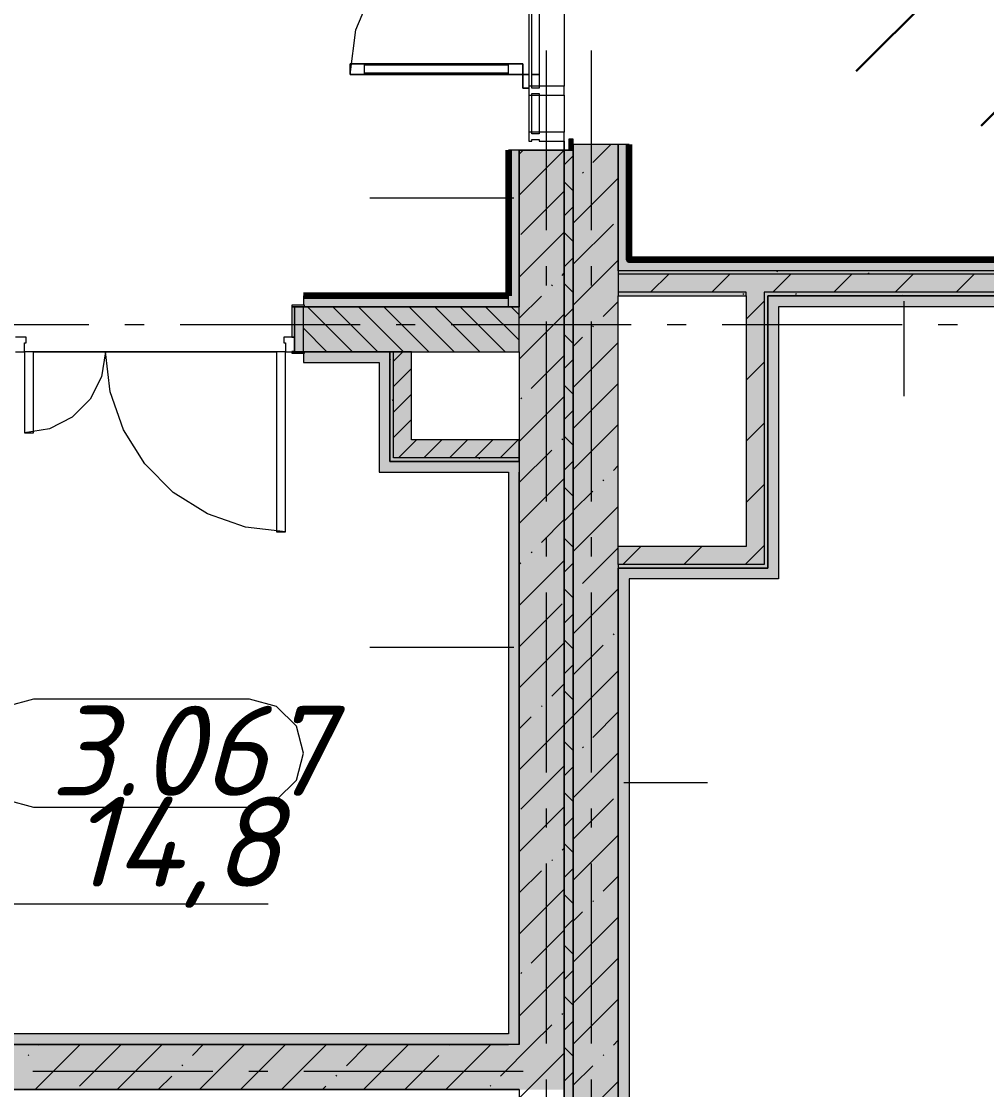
# Model space of a CAD drawing. Header units: millimetres. Extents: x -537608 to 253996, y -217170 to 186033.
# Drawn here: x -242842 to -237480, y 152171 to 158107 of the extents above; entities that cross this region are included whole.
import ezdxf

# ---------------------------------------------------------------- set-up
doc = ezdxf.new("R2010")
doc.units = ezdxf.units.MM
doc.layers.add('16) Лак 1.6м', color=160, linetype='Continuous', lineweight=90)
doc.layers.add('2) окраска коммуникации', color=152, linetype='Continuous', lineweight=30)
doc.layers.add('PDF _Геометрия', color=7, linetype='Continuous')
doc.layers.add('PDF _Текст', color=7, linetype='Continuous')
doc.layers.add('PDF _Сплошная заливка', color=7, linetype='Continuous', true_color=0xffffff)
doc.styles.add('PDF ISOCPEUR Italic', font='isocpeui.ttf')

msp = doc.modelspace()

# ---------------------------------------------------------------- hatches: boundary and pattern name
at = {"layer": '2) окраска коммуникации'}
h = msp.add_hatch(dxfattribs=at)
h.set_pattern_fill('ANSI31', color=5, scale=222)
h.set_pattern_definition([(45, (-258045.5, 58244.4), (-498.4042, 498.4042), [])])
edge = h.paths.add_edge_path()
edge.add_spline(control_points=[(-235816.1191, 159271.232), (-236159.4574, 159033.9082), (-238070.707, 158782.2879), (-238638.1634, 158432.2404), (-238105.9898, 157437.1958), (-235754.1232, 157437.1958), (-234964.4457, 157111.2328), (-232629.7463, 157197.0128), (-230260.7124, 156905.3617), (-229350.8658, 157179.8572), (-227823.0111, 157317.1047), (-227874.2427, 155408.2821), (-228097.4122, 152976.7837), (-227822.7426, 150724.7104), (-228269.0815, 149763.9784), (-227084.5653, 149112.0524), (-225299.2066, 148991.9613), (-224269.1925, 149077.7406), (-223393.6804, 150141.4089), (-223033.1746, 151942.7824), (-223033.1746, 154550.2232), (-224114.1503, 155620.6235), (-222534.7954, 157233.2822), (-223616.3097, 158108.2349), (-222328.7917, 159257.6825), (-224405.9872, 160750.2232), (-223221.471, 161659.5139), (-222637.7958, 162380.0636), (-222998.3466, 163910.6161), (-224371.6993, 165660.5215), (-222551.1261, 167750.2232), (-223117.6326, 168979.9453), (-222465.2915, 170352.4203), (-223735.6423, 171364.6211), (-222688.4609, 172325.3538), (-224215.7041, 173378.4158), (-222584.8491, 174510.7078), (-223546.1958, 175199.8757), (-221881.0047, 176020.4302), (-223048.3552, 176912.5392), (-223134.1899, 177993.3638), (-224026.8692, 177461.5296), (-225297.22, 177718.8682), (-226378.7358, 177221.3459), (-228541.766, 177135.5666), (-230052.4535, 177838.96), (-230103.9537, 176483.6406), (-230103.9537, 175397.7837), (-229211.2743, 175199.8757), (-230121.1209, 173498.5077), (-229039.6066, 172812.2698), (-230258.4573, 170776.7837), (-229761.2561, 169941.1373), (-230774.103, 168425.7837), (-229332.0829, 167750.2232), (-232123.453, 166650.2232), (-233452.141, 167750.2232), (-234104.4836, 166681.5095), (-235855.5078, 167750.2232), (-235443.0905, 165700.2452), (-235100.8307, 164170.835), (-235942.0098, 164546.6834), (-235461.3365, 162982.3976), (-236062.1774, 161973.2927), (-234156.6512, 161458.6141), (-236010.6772, 160206.231), (-235472.7808, 159508.5559), (-235816.1191, 159271.232)], knot_values=[0, 0, 0, 0, 1, 2, 3, 4, 5, 6, 7, 8, 9, 10, 11, 12, 13, 14, 15, 16, 17, 18, 19, 20, 21, 22, 23, 24, 25, 26, 27, 28, 29, 30, 31, 32, 33, 34, 35, 36, 37, 38, 39, 40, 41, 42, 43, 44, 45, 46, 47, 48, 49, 50, 51, 52, 53, 54, 55, 56, 57, 58, 59, 60, 61, 62, 63, 64, 65, 65, 65, 65], degree=3, periodic=0)
edge = h.paths.add_edge_path(flags=16)
edge.add_arc((-231889.6573, 159033.0748), 1468.0305, 125.00000005, 234.99999995, ccw=False)
edge.add_arc((-231607.6582, 161840.8916), 1959.6809, 125.00000005, 234.99999995, ccw=False)
edge.add_arc((-231767.132, 163405.6521), 965.4036, 67.59470151, 177.59470141, ccw=False)
edge.add_arc((-231443.7098, 163069.927), 1229.0586, -22.07713269, 87.92286721, ccw=False)
edge.add_arc((-231143.3293, 161410.3894), 1461.9881, -54.99999995, 54.99999995, ccw=False)
edge.add_arc((-231576.0596, 159327.8343), 1548.9823, -75.15767463, 34.84232527, ccw=False)
edge.add_arc((-231955.4787, 158374.0401), 947.5729, 215.00000005, 324.99999995, ccw=False)
edge = h.paths.add_edge_path(flags=16)
edge.add_arc((-225566.369, 153285.6185), 1536.9915, 125.00000005, 234.99999995, ccw=False)
edge.add_arc((-225538.421, 155843.592), 1585.7174, 125.00000005, 234.99999995, ccw=False)
edge.add_arc((-225137.7183, 159013.7421), 2284.3212, 125.00000005, 234.99999995, ccw=False)
edge.add_arc((-225658.2126, 162012.8119), 1376.867, 125.00000005, 234.99999995, ccw=False)
edge.add_arc((-225574.7307, 164105.3721), 1301.2124, 117.8493612, 227.8493611, ccw=False)
edge.add_arc((-225369.6285, 164519.2026), 1097.085, 27.81836399, 137.81836389, ccw=False)
edge.add_arc((-225613.8121, 163296.7221), 2117.3814, -54.99999995, 54.99999995, ccw=False)
edge.add_arc((-225663.381, 159757.0156), 2203.8023, -54.99999995, 54.99999995, ccw=False)
edge.add_arc((-225163.6815, 156860.1623), 1332.6027, -54.99999995, 54.99999995, ccw=False)
edge.add_arc((-225407.0732, 154329.3545), 1756.9432, -54.99999995, 54.99999995, ccw=False)
edge.add_arc((-225725.9779, 153175.5991), 1357.0078, 237.85706584, 347.85706574, ccw=False)
edge = h.paths.add_edge_path(flags=16)
edge.add_arc((-226395.9174, 168135.9149), 1371.9136, 125.00000005, 234.99999995, ccw=False)
edge.add_arc((-226384.8551, 170399.3253), 1391.2002, 125.00000005, 234.99999995, ccw=False)
edge.add_arc((-226325.4529, 172763.3694), 1494.7648, 125.00000005, 234.99999995, ccw=False)
edge.add_arc((-225896.8545, 175145.79), 1730.4953, 112.00238998, 222.00238988, ccw=False)
edge.add_arc((-226212.3841, 175253.0022), 1533.7869, -7.46862395, 102.53137595, ccw=False)
edge.add_arc((-225760.6269, 173526.9207), 1863.7748, -54.99999995, 54.99999995, ccw=False)
edge.add_arc((-225829.2376, 170375.5045), 1983.3939, -54.99999995, 54.99999995, ccw=False)
edge.add_arc((-225610.4468, 168098.6002), 1126.7789, -74.63234793, 35.36765197, ccw=False)
edge.add_arc((-226247.326, 167667.1454), 1142.021, 215.00000005, 324.99999995, ccw=False)
at = {"layer": 'PDF _Сплошная заливка', "transparency": 33554559}
for points in [[(-239776.1908, 148471.2558), (-239526.192, 148471.2558), (-239526.192, 157422.2548), (-239776.1908, 157422.2548), (-239776.1908, 149213.056)], [(-240076.192, 152421.256), (-239826.191, 152421.256), (-239826.191, 157391.0801), (-240076.192, 157391.0801), (-240076.192, 154876.6478)], [(-239826.191, 148521.2561), (-239776.1908, 148521.2561), (-239776.1908, 157391.0801), (-239826.191, 157391.0801), (-239826.191, 149213.056)], [(-228756.1928, 156701.2544), (-228736.194, 156701.2544), (-228736.194, 156721.2553), (-239526.192, 156721.2553), (-239526.192, 156701.2544), (-237026.5398, 156701.2544), (-237026.5398, 156720.9065), (-236326.5393, 156720.9065), (-236326.5393, 156701.2544), (-231726.1921, 156701.2544), (-231726.1921, 156720.9065), (-231026.1938, 156720.9065), (-231026.1938, 156701.2544), (-229935.4537, 156701.2544)], [(-240076.192, 152171.255), (-239826.191, 152171.255), (-239826.191, 152421.256), (-245276.1904, 152421.256), (-245276.1904, 152171.255), (-241623.623, 152171.255)]]:
    msp.add_hatch(color=256, dxfattribs=at).paths.add_polyline_path(points)
at = {"layer": 'PDF _Сплошная заливка', "true_color": 0xff7d7d, "transparency": 33554559}
msp.add_hatch(color=11, dxfattribs=at).paths.add_polyline_path([(-228736.194, 156721.2553), (-228736.194, 156781.2538), (-239466.1914, 156781.2538), (-239466.1914, 156721.2553), (-229935.4537, 156721.2553)])
at = {"layer": 'PDF _Сплошная заливка', "transparency": 33554559}
h = msp.add_hatch(color=256, dxfattribs=at)
h.paths.add_polyline_path([(-228856.1931, 156601.254), (-228756.1928, 156601.254), (-228756.1928, 156701.2544), (-231026.1938, 156701.2544), (-231026.1938, 156601.254), (-229935.4537, 156601.254)], flags=0)
h.paths.add_polyline_path([(-231726.1921, 156601.254), (-231726.1921, 156701.2544), (-236326.5393, 156701.2544), (-236326.5393, 156601.254), (-234944.6682, 156601.254)], flags=0)
h.paths.add_polyline_path([(-237026.5398, 156601.254), (-237026.5398, 156701.2544), (-239526.192, 156701.2544), (-239526.192, 156601.254), (-238284.1467, 156601.254)], flags=0)
at = {"layer": 'PDF _Сплошная заливка', "true_color": 0x6a8dc8, "transparency": 33554559}
h = msp.add_hatch(color=153, dxfattribs=at)
h.paths.add_polyline_path([(-240136.1905, 156521.2545), (-240136.1905, 156581.2552), (-241274.19, 156581.2552), (-241274.19, 156529.2549), (-241269.1909, 156529.2549), (-241269.1909, 156521.2545), (-240788.7529, 156521.2545)], flags=0)
h.paths.add_polyline_path([(-243293.3633, 156521.2545), (-242929.1912, 156521.2545), (-242929.1912, 156529.2549), (-242924.1921, 156529.2549), (-242924.1921, 156581.2552), (-245726.1878, 156581.2552), (-245726.1878, 156529.2549), (-245721.1887, 156529.2549), (-245721.1887, 156521.2545), (-244963.0993, 156521.2545)], flags=0)
h.paths.add_polyline_path([(-247381.1891, 156521.2545), (-247381.1891, 156529.2549), (-247376.1899, 156529.2549), (-247376.1899, 156581.2552), (-247576.1907, 156581.2552), (-247576.1907, 156521.2545)], flags=0)
at = {"layer": 'PDF _Сплошная заливка', "transparency": 33554559}
h = msp.add_hatch(color=256, dxfattribs=at)
h.paths.add_polyline_path([(-228876.1941, 156581.2552), (-228856.1931, 156581.2552), (-228856.1931, 156601.254), (-231026.1938, 156601.254), (-231026.1938, 156581.2552), (-229935.4537, 156581.2552)], flags=0)
h.paths.add_polyline_path([(-231726.1921, 156581.2552), (-231726.1921, 156601.254), (-236326.5393, 156601.254), (-236326.5393, 156581.2552), (-234944.6682, 156581.2552)], flags=0)
h.paths.add_polyline_path([(-237026.5398, 156581.2552), (-237026.5398, 156601.254), (-238716.1906, 156601.254), (-238716.1906, 156581.2552), (-238284.1467, 156581.2552)], flags=0)
h.paths.add_polyline_path([(-238816.191, 156581.2552), (-238816.191, 156601.254), (-239526.192, 156601.254), (-239526.192, 156581.2552), (-239119.0147, 156581.2552)], flags=0)
at = {"layer": 'PDF _Сплошная заливка', "true_color": 0x56bc34, "transparency": 33554559}
for points in [[(-237206.5396, 156521.2545), (-237146.539, 156521.2545), (-237146.539, 156581.2552), (-238696.1918, 156581.2552), (-238696.1918, 156521.2545), (-238284.1467, 156521.2545)], [(-240136.1905, 155601.3535), (-240076.192, 155601.3535), (-240076.192, 155661.3541), (-240795.1902, 155661.3541), (-240795.1902, 155601.3535)], [(-239526.192, 149761.2561), (-239466.1914, 149761.2561), (-239466.1914, 155069.1326), (-239526.192, 155069.1326), (-239526.192, 152044.853)], [(-240136.1905, 152421.256), (-240136.1905, 152481.2545), (-244301.191, 152481.2545), (-244301.191, 152421.256), (-241623.623, 152421.256)]]:
    msp.add_hatch(color=85, dxfattribs=at).paths.add_polyline_path(points)
at = {"layer": 'PDF _Сплошная заливка', "transparency": 33554559}
h = msp.add_hatch(color=256, dxfattribs=at)
h.paths.add_polyline_path([(-240076.192, 156271.2536), (-240076.192, 156521.2545), (-241274.19, 156521.2545), (-241274.19, 156271.2536), (-240855.1908, 156271.2536)], flags=0)
h.paths.add_polyline_path([(-242924.1921, 156271.2536), (-242924.1921, 156521.2545), (-245276.1904, 156521.2545), (-245276.1904, 156271.2536), (-242929.1912, 156271.2536)], flags=0)
at = {"layer": 'PDF _Сплошная заливка', "true_color": 0xf4f4f4, "transparency": 33554559}
msp.add_hatch(color=7, dxfattribs=at).paths.add_polyline_path([(-241324.1903, 156271.2536), (-241274.19, 156271.2536), (-241274.19, 156521.2545), (-241324.1903, 156521.2545), (-241324.1903, 156292.5463)])
at = {"layer": 'PDF _Сплошная заливка', "true_color": 0x56bc34, "transparency": 33554559}
h = msp.add_hatch(color=85, dxfattribs=at)
h.paths.add_polyline_path([(-241269.1909, 156211.2551), (-240855.1908, 156211.2551), (-240855.1908, 156271.2536), (-241269.1909, 156270.5388), (-241269.1909, 156263.2553), (-241274.19, 156263.2553), (-241274.19, 156211.2551)], flags=0)
h.paths.add_polyline_path([(-242924.1921, 156211.2551), (-242924.1921, 156263.2553), (-242929.1912, 156263.2553), (-242929.1912, 156271.2536), (-243021.1912, 156271.2536), (-243021.1912, 156211.2551), (-242929.1912, 156211.2551)], flags=0)

# ---------------------------------------------------------------- linework, layer by layer
at = {"layer": '16) Лак 1.6м'}
for p, q in [((-240136.1905, 157391.0801), (-240136.1905, 156581.2552)), ((-240136.1905, 156581.2552), (-241274.19, 156581.2552))]:
    msp.add_line(p, q, dxfattribs=at)
msp.add_lwpolyline([(-228636.1936, 148771.257), (-228636.1936, 156781.2538), (-239466.1914, 156781.2538), (-239466.1914, 157422.2548)], dxfattribs=at)
at = {"layer": 'PDF _Геометрия', "lineweight": 9}
for p, q in [((-240023.1905, 159796.2543), (-240023.1905, 157746.255)), ((-240006.1909, 157746.255), (-240006.1909, 159796.2543)), ((-239966.1911, 159796.2543), (-239966.1911, 157746.255)), ((-239826.191, 159796.2543), (-239826.191, 157746.255)), ((-240983.4789, 158059.7207), (-240887.5756, 158291.2536)), ((-241016.1908, 157811.2548), (-240983.4789, 158059.7207)), ((-241016.1908, 157811.2548), (-241016.1908, 157871.2533)), ((-241016.1908, 157871.2533), (-240056.191, 157871.2533)), ((-240056.191, 157871.2533), (-241016.1908, 157871.2533)), ((-241016.1908, 157871.2533), (-241016.1908, 157811.2548)), ((-240936.1914, 157811.2548), (-240936.1914, 157871.2533)), ((-240936.1914, 157865.2551), (-240136.1905, 157865.2551)), ((-240136.1905, 157811.2548), (-240136.1905, 157871.2533)), ((-240056.191, 157871.2533), (-240056.191, 157811.2548)), ((-240056.191, 157811.2548), (-240056.191, 157871.2533)), ((-240056.191, 157811.2548), (-241016.1908, 157811.2548)), ((-241016.1908, 157811.2548), (-240056.191, 157811.2548)), ((-240056.191, 157811.2548), (-241016.1908, 157811.2548)), ((-240936.1914, 157821.2531), (-240136.1905, 157821.2531)), ((-240056.191, 157811.2548), (-240023.1905, 157811.2548)), ((-240023.1905, 157811.2548), (-240056.191, 157811.2548)), ((-240056.191, 157811.2548), (-240056.191, 157736.2545)), ((-240056.191, 157736.2545), (-240056.191, 157811.2548)), ((-240006.1909, 157811.2548), (-239966.1911, 157811.2548)), ((-239966.1911, 157811.2548), (-240006.1909, 157811.2548)), ((-240056.191, 157736.2545), (-240023.1905, 157736.2545)), ((-240023.1905, 157736.2545), (-240056.191, 157736.2545)), ((-240006.1909, 157746.255), (-240023.1905, 157746.255)), ((-240023.1905, 157746.255), (-240023.1905, 157696.2548)), ((-239966.1911, 157746.255), (-240006.1909, 157746.255)), ((-240006.1909, 157736.2545), (-240006.1909, 157746.255)), ((-239966.1911, 157736.2545), (-240006.1909, 157736.2545)), ((-239826.191, 157746.255), (-239966.1911, 157746.255)), ((-239966.1911, 157746.255), (-239966.1911, 157736.2545)), ((-239826.191, 157696.2548), (-239826.191, 157746.255)), ((-240023.1905, 157696.2548), (-240006.1909, 157696.2548)), ((-240023.1905, 157696.2548), (-240023.1905, 157491.0804)), ((-240006.1909, 157696.2548), (-240006.1909, 157706.253)), ((-240006.1909, 157706.253), (-239966.1911, 157706.253)), ((-240006.1909, 157491.0804), (-240006.1909, 157696.2548)), ((-240006.1909, 157696.2548), (-239966.1911, 157696.2548)), ((-239966.1911, 157706.253), (-239966.1911, 157696.2548)), ((-239966.1911, 157696.2548), (-239826.191, 157696.2548)), ((-239966.1911, 157696.2548), (-239966.1911, 157491.0804)), ((-239826.191, 157696.2548), (-239826.191, 157491.0804)), ((-240006.1909, 157491.0804), (-240023.1905, 157491.0804)), ((-240023.1905, 157491.0804), (-240023.1905, 157441.0803)), ((-239966.1911, 157491.0804), (-240006.1909, 157491.0804)), ((-240006.1909, 157481.08), (-240006.1909, 157491.0804)), ((-239966.1911, 157481.08), (-240006.1909, 157481.08)), ((-239826.191, 157491.0804), (-239966.1911, 157491.0804)), ((-239966.1911, 157491.0804), (-239966.1911, 157481.08)), ((-239826.191, 157441.0803), (-239826.191, 157491.0804)), ((-240023.1905, 157441.0803), (-240006.1909, 157441.0803)), ((-240006.1909, 157441.0803), (-240006.1909, 157451.0807)), ((-240006.1909, 157451.0807), (-239966.1911, 157451.0807)), ((-239966.1911, 157451.0807), (-239966.1911, 157441.0803)), ((-239966.1911, 157441.0803), (-239826.191, 157441.0803)), ((-239776.1908, 157452.2541), (-239801.1909, 157452.2541)), ((-239801.1909, 157452.2541), (-239801.1909, 157392.2534)), ((-239776.1908, 157422.2548), (-239776.1908, 157452.2541)), ((-239526.192, 157422.2548), (-239776.1908, 157422.2548)), ((-239776.1908, 157392.2534), (-239776.1908, 157422.2548)), ((-239776.1908, 157422.2548), (-239776.1908, 157392.2534)), ((-239667.7336, 157321.8432), (-239567.322, 157422.2548)), ((-239526.192, 156721.2553), (-239526.192, 157422.2548)), ((-239466.1914, 157422.2548), (-239526.192, 157422.2548)), ((-239526.192, 157422.2548), (-239526.192, 156721.2553)), ((-239466.1914, 156781.2538), (-239466.1914, 157422.2548)), ((-240076.192, 157391.0801), (-240136.1905, 157391.0801)), ((-240076.192, 157141.4839), (-239826.5936, 157391.0801)), ((-240076.192, 157369.5828), (-240054.6926, 157391.0801)), ((-239826.191, 157391.0801), (-240076.192, 157391.0801)), ((-240076.192, 157391.0801), (-240076.192, 156521.2545)), ((-240076.192, 156521.2545), (-240076.192, 157391.0801)), ((-239826.191, 152421.256), (-239826.191, 157391.0801)), ((-239826.191, 157391.0801), (-239826.191, 148521.2561)), ((-239776.1908, 157391.0801), (-239826.191, 157391.0801)), ((-239826.191, 157309.3475), (-239776.1908, 157359.3456)), ((-239801.1909, 157392.2534), (-239776.1908, 157392.2534)), ((-239776.1908, 157392.2534), (-239776.1908, 148471.2558)), ((-239776.1908, 148521.2561), (-239776.1908, 157391.0801)), ((-239776.1908, 156985.287), (-239526.192, 157235.2881)), ((-239724.7589, 157264.818), (-239720.0159, 157269.5609)), ((-239776.1908, 157165.9845), (-239826.191, 157215.9847)), ((-240106.1912, 157124.5488), (-240906.19, 157124.5488)), ((-240066.9063, 156922.6706), (-239826.191, 157163.3858)), ((-239826.191, 157026.5032), (-239776.1908, 157076.5034)), ((-240076.192, 156685.2881), (-239826.191, 156935.2869)), ((-239776.1908, 156757.1881), (-239553.6853, 156979.6958)), ((-239776.1908, 156883.1424), (-239826.191, 156933.1404)), ((-239826.191, 156743.6611), (-239776.1908, 156793.6613)), ((-239776.1908, 156529.0892), (-239526.192, 156779.0901)), ((-228736.194, 156781.2538), (-239466.1914, 156781.2538)), ((-239838.8073, 156694.5716), (-239826.191, 156707.1879)), ((-239466.1914, 156721.2553), (-239526.192, 156721.2553)), ((-239466.1914, 156721.2553), (-239526.192, 156721.2553)), ((-239526.192, 156721.2553), (-239526.192, 156701.2544)), ((-237026.5398, 156701.2544), (-239526.192, 156701.2544)), ((-239526.192, 156701.2544), (-239526.192, 156601.254)), ((-228736.194, 156721.2553), (-239466.1914, 156721.2553)), ((-228736.194, 156721.2553), (-239466.1914, 156721.2553)), ((-239346.345, 156601.254), (-239246.3447, 156701.2544)), ((-239006.9319, 156601.254), (-238906.9337, 156701.2544)), ((-238667.5209, 156601.254), (-238567.5227, 156701.2544)), ((-238328.11, 156601.254), (-238228.1096, 156701.2544)), ((-237988.699, 156601.254), (-237888.6987, 156701.2544)), ((-237649.288, 156601.254), (-237549.2877, 156701.2544)), ((-239895.8326, 156637.5485), (-239891.0896, 156642.2893)), ((-239776.1908, 156600.2981), (-239826.191, 156650.2983)), ((-241274.19, 156581.2552), (-241274.19, 156529.2549)), ((-240136.1905, 156521.2545), (-240136.1905, 156581.2552)), ((-240076.192, 156457.1891), (-239952.8557, 156580.5232)), ((-238816.191, 156601.254), (-239526.192, 156601.254)), ((-239526.192, 156601.254), (-239526.192, 156581.2552)), ((-239526.192, 156581.2552), (-238816.191, 156581.2552)), ((-239526.192, 155189.1318), (-239526.192, 156581.2552)), ((-238816.191, 156581.2552), (-238816.191, 156601.254)), ((-238816.191, 156581.2552), (-238816.191, 155189.1318)), ((-237026.5398, 156601.254), (-238716.1906, 156601.254)), ((-238716.1906, 156601.254), (-238716.1906, 156581.2552)), ((-238716.1906, 156581.2552), (-238716.1906, 155089.1314)), ((-237146.539, 156581.2552), (-238696.1918, 156581.2552)), ((-238696.1918, 156581.2552), (-238696.1918, 156521.2545)), ((-238696.1918, 155069.1326), (-238696.1918, 156581.2552)), ((-238696.1918, 156581.2552), (-237026.5398, 156581.2552)), ((-241339.1899, 156529.2549), (-241339.1899, 156521.2545)), ((-241269.1909, 156529.2549), (-241339.1899, 156529.2549)), ((-241339.1899, 156521.2545), (-241339.1899, 156351.2552)), ((-241324.1903, 156521.2545), (-241339.1899, 156521.2545)), ((-241339.1899, 156521.2545), (-241269.1909, 156521.2545)), ((-241324.1903, 156521.2545), (-241324.1903, 156271.2536)), ((-241274.19, 156521.2545), (-241324.1903, 156521.2545)), ((-241324.1903, 156351.2552), (-241324.1903, 156521.2545)), ((-241274.19, 156271.2536), (-241274.19, 156521.2545)), ((-241269.1909, 156521.2545), (-241269.1909, 156529.2549)), ((-240136.1905, 156521.2545), (-241269.1909, 156521.2545)), ((-241269.1909, 156521.2545), (-240136.1905, 156521.2545)), ((-241002.7823, 156271.2536), (-241252.7811, 156521.2545)), ((-240861.359, 156271.2536), (-241111.36, 156521.2545)), ((-240719.938, 156271.2536), (-240969.9389, 156521.2545)), ((-240578.5169, 156271.2536), (-240828.5179, 156521.2545)), ((-240437.0959, 156271.2536), (-240687.0968, 156521.2545)), ((-240295.6748, 156271.2536), (-240545.6736, 156521.2545)), ((-240154.2538, 156271.2536), (-240404.2526, 156521.2545)), ((-240076.192, 156334.6129), (-240262.8315, 156521.2545)), ((-240076.192, 156521.2545), (-240136.1905, 156521.2545)), ((-240136.1905, 156521.2545), (-240076.192, 156521.2545)), ((-240076.192, 156476.0339), (-240121.4105, 156521.2545)), ((-240076.192, 156271.2536), (-240076.192, 156521.2545)), ((-239610.7083, 156466.4748), (-239526.192, 156550.9911)), ((-238816.191, 156452.584), (-238716.1906, 156552.5843)), ((-238696.1918, 156521.2545), (-238696.1918, 155069.1326)), ((-237206.5396, 156521.2545), (-238636.1912, 156521.2545)), ((-238636.1912, 156521.2545), (-238636.1912, 155069.1326)), ((-237940.3932, 156551.2538), (-237940.3932, 156025.0655)), ((-240076.192, 156229.0901), (-239826.191, 156479.0911)), ((-239826.191, 156460.819), (-239776.1908, 156510.8192)), ((-241144.2033, 156271.2536), (-241274.19, 156401.2425)), ((-239667.7336, 156409.4495), (-239662.9929, 156414.1903)), ((-242814.1891, 156351.2552), (-242874.1919, 156351.2552)), ((-242814.1891, 156321.2537), (-242814.1891, 156351.2552)), ((-241324.1903, 156351.2552), (-241384.1888, 156351.2552)), ((-241384.1888, 156351.2552), (-241384.1888, 156321.2537)), ((-241339.1899, 156351.2552), (-241324.1903, 156351.2552)), ((-241324.1903, 156271.2536), (-241324.1903, 156351.2552)), ((-239776.1908, 156317.4559), (-239826.191, 156367.4562)), ((-239776.1908, 156300.9923), (-239724.7589, 156352.4242)), ((-242824.1917, 156271.2536), (-242824.1917, 156321.2537)), ((-242824.1917, 156321.2537), (-242814.1891, 156321.2537)), ((-241384.1888, 156321.2537), (-241374.1904, 156321.2537)), ((-241374.1904, 156321.2537), (-241374.1904, 156271.2536)), ((-239776.1908, 156072.8934), (-239526.192, 156322.8922)), ((-242874.1919, 156271.2536), (-242824.1917, 156271.2536)), ((-242774.1915, 156271.2536), (-242824.1917, 156271.2536)), ((-242824.1917, 156271.2536), (-242824.1917, 155821.254)), ((-242774.1915, 155821.254), (-242774.1915, 156271.2536)), ((-242374.19, 156271.2536), (-242396.2147, 156132.1964)), ((-242349.1167, 156048.7329), (-242374.19, 156271.2536)), ((-241374.1904, 156271.2536), (-241424.1906, 156271.2536)), ((-241424.1906, 156271.2536), (-241424.1906, 155271.2541)), ((-241374.1904, 155271.2541), (-241374.1904, 156271.2536)), ((-241374.1904, 156271.2536), (-241324.1903, 156271.2536)), ((-241339.1899, 156272.2547), (-241339.1899, 156271.2536)), ((-241324.1903, 156272.2547), (-241339.1899, 156272.2547)), ((-241339.1899, 156271.2536), (-241324.1903, 156271.2536)), ((-241339.1899, 156271.2536), (-241339.1899, 156263.2553)), ((-241269.1909, 156271.2536), (-241339.1899, 156271.2536)), ((-241339.1899, 156263.2553), (-241269.1909, 156263.2553)), ((-241324.1903, 156271.2536), (-241324.1903, 156272.2547)), ((-241324.1903, 156271.2536), (-241274.19, 156271.2536)), ((-241274.19, 156263.2553), (-241274.19, 156211.2551)), ((-241269.1909, 156271.2536), (-240855.1908, 156271.2536)), ((-240855.1908, 156271.2536), (-241269.1909, 156271.2536)), ((-241269.1909, 156263.2553), (-241269.1909, 156271.2536)), ((-240795.1902, 156271.2536), (-240855.1908, 156271.2536)), ((-240855.1908, 156271.2536), (-240076.192, 156271.2536)), ((-240775.1914, 156271.2536), (-240795.1902, 156271.2536)), ((-240795.1902, 156271.2536), (-240795.1902, 155781.3555)), ((-240795.1902, 155661.3541), (-240795.1902, 156271.2536)), ((-240775.1914, 156218.926), (-240722.8617, 156271.2536)), ((-240675.191, 156271.2536), (-240775.1914, 156271.2536)), ((-240775.1914, 155781.3555), (-240775.1914, 156271.2536)), ((-240675.191, 155781.3555), (-240675.191, 156271.2536)), ((-240076.192, 156271.2536), (-240076.192, 155661.3541)), ((-240009.881, 156067.3021), (-239826.191, 156250.9921)), ((-239826.191, 156177.9769), (-239776.1908, 156227.9749)), ((-241274.19, 156211.2551), (-240855.1908, 156211.2551)), ((-240855.1908, 156211.2551), (-240855.1908, 155601.3535)), ((-240775.1914, 156077.505), (-240675.191, 156177.5032)), ((-238816.191, 156113.173), (-238716.1906, 156213.1733)), ((-242396.2147, 156132.1964), (-242460.1315, 156006.7504)), ((-242275.1584, 155837.371), (-242349.1167, 156048.7329)), ((-239776.1908, 156034.6138), (-239826.191, 156084.614)), ((-239776.1908, 155844.7944), (-239526.192, 156094.7954)), ((-242460.1315, 156006.7504), (-242559.6884, 155907.1978)), ((-240775.1914, 155936.0818), (-240675.191, 156036.0822)), ((-240076.192, 155772.8922), (-239826.191, 156022.8931)), ((-240066.9063, 156010.2768), (-240062.1634, 156015.0177)), ((-239826.191, 155895.1326), (-239776.1908, 155945.1328)), ((-242559.6884, 155907.1978), (-242685.1324, 155843.2787)), ((-240775.1914, 155794.6607), (-240675.191, 155894.6611)), ((-239776.1908, 155616.6954), (-239526.192, 155866.6964)), ((-238816.191, 155773.762), (-238716.1906, 155873.7624)), ((-242685.1324, 155843.2787), (-242824.1917, 155821.254)), ((-242824.1917, 155821.254), (-242774.1915, 155821.254)), ((-242156.0226, 155647.7647), (-242275.1584, 155837.371)), ((-240795.1902, 155781.3555), (-240795.1902, 155681.3551)), ((-240775.1914, 155681.3551), (-240775.1914, 155781.3555)), ((-240747.076, 155681.3551), (-240647.0756, 155781.3555)), ((-240076.192, 155781.3555), (-240675.191, 155781.3555)), ((-240605.6549, 155681.3551), (-240505.6546, 155781.3555)), ((-240464.2339, 155681.3551), (-240364.2334, 155781.3555)), ((-240322.8128, 155681.3551), (-240222.8124, 155781.3555)), ((-240181.3918, 155681.3551), (-240081.3913, 155781.3555)), ((-240076.192, 155681.3551), (-240076.192, 155781.3555)), ((-239838.8073, 155782.1779), (-239834.0665, 155786.9209)), ((-239776.1908, 155751.7718), (-239826.191, 155801.7697)), ((-240076.192, 155544.7954), (-239895.8326, 155725.1548)), ((-241997.6815, 155489.4236), (-242156.0226, 155647.7647)), ((-240795.1902, 155681.3551), (-240795.1902, 155661.3541)), ((-240795.1902, 155661.3541), (-240076.192, 155661.3541)), ((-240076.192, 155661.3541), (-240795.1902, 155661.3541)), ((-240076.192, 155681.3551), (-240775.1914, 155681.3551)), ((-240076.192, 155661.3541), (-240076.192, 155681.3551)), ((-240076.192, 155661.3541), (-240076.192, 155601.3535)), ((-239826.191, 155612.2905), (-239776.1908, 155662.2907)), ((-239553.6853, 155611.1042), (-239526.192, 155638.5974)), ((-240855.1908, 155601.3535), (-240795.1902, 155601.3535)), ((-240795.1902, 155601.3535), (-240136.1905, 155601.3535)), ((-240136.1905, 155601.3535), (-240136.1905, 152481.2545)), ((-240076.192, 155601.3535), (-240076.192, 152421.256)), ((-240076.192, 152421.256), (-240076.192, 155601.3535)), ((-240076.192, 155316.6964), (-239826.191, 155566.6953)), ((-239776.1908, 155468.9275), (-239826.191, 155518.9276)), ((-239610.7083, 155554.079), (-239605.9675, 155558.8219)), ((-238816.191, 155434.3511), (-238716.1906, 155534.3514)), ((-241808.0751, 155370.2856), (-241997.6815, 155489.4236)), ((-239776.1908, 155388.5986), (-239667.7336, 155497.0558)), ((-239776.1908, 155160.4997), (-239526.192, 155410.4984)), ((-241596.7111, 155296.3273), (-241808.0751, 155370.2856)), ((-239952.8557, 155211.9315), (-239826.191, 155338.5984)), ((-239826.191, 155329.4484), (-239776.1908, 155379.4486)), ((-241374.1904, 155271.2541), (-241596.7111, 155296.3273)), ((-241424.1906, 155271.2541), (-241374.1904, 155271.2541)), ((-239776.1908, 155186.0854), (-239826.191, 155236.0856)), ((-240009.881, 155154.9085), (-240005.1402, 155159.6492)), ((-239724.7589, 154983.8348), (-239526.192, 155182.4016)), ((-238816.191, 155189.1318), (-239526.192, 155189.1318)), ((-239526.192, 155089.1314), (-239526.192, 155189.1318)), ((-239500.8216, 155089.1314), (-239400.8213, 155189.1318)), ((-239161.4106, 155089.1314), (-239061.4103, 155189.1318)), ((-238816.191, 155094.9401), (-238716.1906, 155194.9404)), ((-240076.192, 154860.4985), (-239826.191, 155110.4994)), ((-240076.192, 155088.5975), (-240066.9063, 155097.8831)), ((-239826.191, 155046.6062), (-239776.1908, 155096.6043)), ((-238821.9997, 155089.1314), (-238816.191, 155094.9401)), ((-238816.191, 155089.1314), (-239526.192, 155089.1314)), ((-239526.192, 155089.1314), (-239526.192, 155069.1326)), ((-239526.192, 149761.2561), (-239526.192, 155069.1326)), ((-239466.1914, 155069.1326), (-239526.192, 155069.1326)), ((-239526.192, 155069.1326), (-239526.192, 149761.2561)), ((-239526.192, 155069.1326), (-238816.191, 155069.1326)), ((-238696.1918, 155069.1326), (-239466.1914, 155069.1326)), ((-238716.1906, 155089.1314), (-238816.191, 155089.1314)), ((-238816.191, 155069.1326), (-238716.1906, 155069.1326)), ((-238716.1906, 155069.1326), (-238696.1918, 155069.1326)), ((-238636.1912, 155069.1326), (-238636.1912, 155009.1319)), ((-238636.1912, 155009.1319), (-239466.1914, 155009.1319)), ((-239466.1914, 155009.1319), (-239466.1914, 149761.2561)), ((-239776.1908, 154903.2432), (-239826.191, 154953.2435)), ((-239776.1908, 154704.3017), (-239526.192, 154954.3027)), ((-240076.192, 154632.4017), (-239838.8073, 154869.7842)), ((-239826.191, 154763.762), (-239776.1908, 154813.7622)), ((-239553.6853, 154698.7105), (-239548.9422, 154703.4513)), ((-240106.1912, 154627.4563), (-240906.19, 154627.4563)), ((-240076.192, 154404.3027), (-239826.191, 154654.3015)), ((-239776.1908, 154620.4011), (-239826.191, 154670.3992)), ((-239776.1908, 154476.2049), (-239610.7083, 154641.6852)), ((-239826.191, 154480.9199), (-239776.1908, 154530.92)), ((-239776.1908, 154248.106), (-239526.192, 154498.1048)), ((-239895.8326, 154356.5631), (-239826.191, 154426.2047)), ((-239776.1908, 154337.5568), (-239826.191, 154387.557)), ((-239952.8557, 154299.5378), (-239948.1149, 154304.2808)), ((-239667.7336, 154128.4642), (-239526.192, 154270.0079)), ((-240076.192, 154176.2037), (-240009.881, 154242.5147)), ((-239826.191, 154198.0778), (-239776.1908, 154248.0779)), ((-240076.192, 153948.1048), (-239826.191, 154198.1058)), ((-239776.1908, 154054.7147), (-239826.191, 154104.7149)), ((-239776.1908, 153791.908), (-239526.192, 154041.9089)), ((-239724.7589, 154071.4389), (-239720.0159, 154076.1819)), ((-240066.9063, 153729.2915), (-239826.191, 153970.0068)), ((-239826.191, 153915.2335), (-239776.1908, 153965.2337)), ((-239496.1906, 153877.9637), (-239030.0417, 153877.9637)), ((-239776.1908, 153771.8727), (-239826.191, 153821.8728)), ((-240076.192, 153491.909), (-239826.191, 153741.9078)), ((-239776.1908, 153563.809), (-239553.6853, 153786.3168)), ((-239826.191, 153632.3914), (-239776.1908, 153682.3916)), ((-239776.1908, 153335.7122), (-239526.192, 153585.7111)), ((-239838.8073, 153501.1947), (-239826.191, 153513.811)), ((-239776.1908, 153489.0305), (-239826.191, 153539.0285)), ((-239895.8326, 153444.1694), (-239891.0896, 153448.9102)), ((-240076.192, 153263.81), (-239952.8557, 153387.1441)), ((-239826.191, 153349.5492), (-239776.1908, 153399.5495)), ((-239610.7083, 153273.0957), (-239526.192, 153357.6121)), ((-240076.192, 153035.7111), (-239826.191, 153285.7121)), ((-239776.1908, 153206.1862), (-239826.191, 153256.1865)), ((-239667.7336, 153216.0705), (-239662.9929, 153220.8112)), ((-239776.1908, 153107.6133), (-239724.7589, 153159.0452)), ((-239826.191, 153066.7071), (-239776.1908, 153116.7073)), ((-239776.1908, 152879.5143), (-239526.192, 153129.5152)), ((-240009.881, 152873.9231), (-239826.191, 153057.6131)), ((-239776.1908, 152923.3441), (-239826.191, 152973.3443)), ((-239776.1908, 152651.4153), (-239526.192, 152901.4163)), ((-240076.192, 152579.5153), (-239826.191, 152829.5141)), ((-240066.9063, 152816.8978), (-240062.1634, 152821.6407)), ((-239826.191, 152783.8629), (-239776.1908, 152833.8631)), ((-239776.1908, 152640.502), (-239826.191, 152690.5022)), ((-239776.1908, 152423.3185), (-239526.192, 152673.3173)), ((-239838.8073, 152588.801), (-239834.0665, 152593.5418)), ((-239826.191, 152501.0208), (-239776.1908, 152551.0209)), ((-240006.3523, 152421.256), (-239895.8326, 152531.7757)), ((-240136.1905, 152481.2545), (-244241.1882, 152481.2545)), ((-239553.6853, 152417.7251), (-239526.192, 152445.2184)), ((-240136.1905, 152421.256), (-244301.191, 152421.256)), ((-244301.191, 152421.256), (-240136.1905, 152421.256)), ((-242804.0875, 152360.702), (-242799.3466, 152365.4429)), ((-242765.4333, 152171.255), (-242515.4366, 152421.256)), ((-242747.0643, 152417.7251), (-242743.5334, 152421.256)), ((-242518.9632, 152189.6283), (-242287.3355, 152421.256)), ((-242309.2396, 152171.255), (-242059.2387, 152421.256)), ((-241891.6915, 152360.702), (-241831.1419, 152421.256)), ((-241853.0418, 152171.255), (-241603.0407, 152421.256)), ((-241624.9449, 152171.255), (-241378.4705, 152417.7251)), ((-241396.8438, 152171.255), (-241146.845, 152421.256)), ((-241036.3253, 152303.6768), (-240918.746, 152421.256)), ((-240940.648, 152171.255), (-240690.6471, 152421.256)), ((-240484.4501, 152171.255), (-240234.4513, 152421.256)), ((-240466.0789, 152417.7251), (-240462.5481, 152421.256)), ((-240180.9547, 152246.6515), (-240006.3523, 152421.256)), ((-240076.192, 152421.256), (-240136.1905, 152421.256)), ((-240028.2543, 152171.255), (-239826.191, 152373.3183)), ((-239826.191, 152171.255), (-239826.191, 152421.256)), ((-239776.1908, 152357.6599), (-239826.191, 152407.6579)), ((-239610.7083, 152360.702), (-239605.9675, 152365.4429)), ((-241948.719, 152303.6768), (-241943.9782, 152308.4175)), ((-240712.5491, 152171.255), (-240523.1021, 152360.702)), ((-242081.1386, 152171.255), (-242005.7421, 152246.6515)), ((-241093.3484, 152246.6515), (-241088.6076, 152251.3944)), ((-239826.191, 152218.1787), (-239776.1908, 152268.1788)), ((-239776.1908, 152195.2195), (-239667.7336, 152303.6768)), ((-241168.747, 152171.255), (-241150.3737, 152189.6283)), ((-240237.98, 152189.6283), (-240233.237, 152194.3692)), ((-239776.1908, 151967.1206), (-239526.192, 152217.1216)), ((-240076.192, 152171.255), (-245276.1904, 152171.255)), ((-245276.1904, 152171.255), (-240076.192, 152171.255)), ((-240076.192, 152123.3174), (-240028.2543, 152171.255)), ((-240076.192, 152171.255), (-240076.192, 152111.2544)), ((-239826.191, 148521.2561), (-239826.191, 152171.255))]:
    msp.add_line(p, q, dxfattribs=at)
at = {"layer": 'PDF _Геометрия', "color": 253, "lineweight": 9, "true_color": 0xaaaaaa}
for p, q in [((-239926.1914, 157945.795), (-239926.1914, 156945.7933)), ((-239676.1904, 157945.795), (-239676.1904, 156945.7933)), ((-239926.1914, 156745.7947), (-239926.1914, 156639.9619)), ((-239676.1904, 156745.7947), (-239676.1904, 156639.9619)), ((-240974.1911, 156521.2545), (-240981.1903, 156521.2545)), ((-242466.289, 156421.2542), (-243466.2885, 156421.2542)), ((-242160.4533, 156421.2542), (-242266.2883, 156421.2542)), ((-240960.4552, 156421.2542), (-241960.4526, 156421.2542)), ((-240654.6217, 156421.2542), (-240760.4544, 156421.2542)), ((-239454.6214, 156421.2542), (-240454.6209, 156421.2542)), ((-239926.1914, 156439.9612), (-239926.1914, 155439.9616)), ((-239676.1904, 156439.9612), (-239676.1904, 155439.9616)), ((-239148.7879, 156421.2542), (-239254.6206, 156421.2542)), ((-237948.7875, 156421.2542), (-238948.7871, 156421.2542)), ((-237642.9541, 156421.2542), (-237748.789, 156421.2542)), ((-239926.1914, 155239.9609), (-239926.1914, 155134.1281)), ((-239676.1904, 155239.9609), (-239676.1904, 155134.1281)), ((-239926.1914, 154934.1274), (-239926.1914, 153934.1278)), ((-239676.1904, 154934.1274), (-239676.1904, 153934.1278)), ((-242774.2432, 154340.726), (-242924.2438, 154300.5347)), ((-241574.2428, 154340.726), (-242774.2432, 154340.726)), ((-241424.2423, 154300.5347), (-241574.2428, 154340.726)), ((-241314.4373, 154190.7276), (-241424.2423, 154300.5347)), ((-241274.2438, 154040.727), (-241314.4373, 154190.7276)), ((-241314.4373, 153890.7264), (-241274.2438, 154040.727)), ((-241424.2423, 153780.9193), (-241314.4373, 153890.7264)), ((-242924.2438, 153780.9193), (-242774.2432, 153740.7259)), ((-242774.2432, 153740.7259), (-241574.2428, 153740.7259)), ((-241574.2428, 153740.7259), (-241424.2423, 153780.9193)), ((-239926.1914, 153734.1292), (-239926.1914, 153628.2943)), ((-239676.1904, 153734.1292), (-239676.1904, 153628.2943)), ((-239926.1914, 153428.2957), (-239926.1914, 152428.2962)), ((-239676.1904, 153428.2957), (-239676.1904, 152428.2962)), ((-242883.2817, 153202.692), (-241470.3715, 153202.692)), ((-241777.8606, 152271.2554), (-242777.8601, 152271.2554)), ((-241472.0293, 152271.2554), (-241577.8598, 152271.2554)), ((-240053.8766, 152271.2554), (-241272.0285, 152271.2554)), ((-239926.1914, 152228.2954), (-239926.1914, 152122.4626)), ((-239676.1904, 152228.2954), (-239676.1904, 152122.4626))]:
    msp.add_line(p, q, dxfattribs=at)
at = {"layer": 'PDF _Геометрия', "color": 9, "lineweight": 9, "true_color": 0xc0c0c0}
for p, q in [((-239826.191, 157391.2545), (-239826.191, 157441.0803)), ((-239826.191, 157441.0803), (-239826.191, 157391.2545)), ((-240076.192, 157391.2545), (-239826.191, 157391.2545)), ((-239826.191, 157391.2545), (-239775.8183, 157391.2545)), ((-241424.1906, 156271.2536), (-242774.1915, 156271.2536)), ((-242774.1915, 156271.2536), (-241424.1906, 156271.2536))]:
    msp.add_line(p, q, dxfattribs=at)
at = {"layer": 'PDF _Геометрия', "color": 8, "lineweight": 9, "true_color": 0x787878}
for p, q in [((-238641.3733, 156719.8344), (-238644.7276, 156714.0257)), ((-238133.5842, 156704.2858), (-238136.9384, 156710.0923)), ((-237906.8092, 156717.8967), (-237908.7469, 156721.2553)), ((-238830.9624, 156594.6574), (-238834.3145, 156588.8508)), ((-238536.3372, 156589.0748), (-238539.6893, 156594.8812)), ((-237945.2352, 156581.2552), (-237947.3494, 156584.9174)), ((-240790.4881, 156226.1793), (-240793.8424, 156231.9859)), ((-240776.8772, 155999.4023), (-240780.2293, 156005.211)), ((-240296.8675, 155681.2345), (-240300.2197, 155675.428))]:
    msp.add_line(p, q, dxfattribs=at)
at = {"layer": 'PDF _Сплошная заливка', "color": 11, "lineweight": 35, "true_color": 0xff7d7d, "transparency": 33554559}
for points in [[(-239776.1908, 157392.2534), (-239776.1908, 157452.2541), (-239801.1909, 157392.2534), (-239801.1909, 157452.2541)], [(-239466.1914, 156721.2553), (-239466.1914, 157422.2548), (-239526.192, 156721.2553), (-239526.192, 157422.2548)], [(-240076.192, 156521.2545), (-240076.192, 157391.0801), (-240136.1905, 156521.2545), (-240136.1905, 157391.0801)]]:
    msp.add_solid(points, dxfattribs=at)
at = {"layer": 'PDF _Сплошная заливка', "lineweight": 35, "transparency": 33554559}
for points in [[(-238716.1906, 155089.1314), (-238716.1906, 156601.254), (-238816.191, 155089.1314), (-238816.191, 156601.254)], [(-238696.1918, 155069.1326), (-238696.1918, 156581.2552), (-238716.1906, 155069.1326), (-238716.1906, 156581.2552)], [(-240775.1914, 155681.3551), (-240775.1914, 156271.2536), (-240795.1902, 155681.3551), (-240795.1902, 156271.2536)], [(-240675.191, 155781.3555), (-240675.191, 156271.2536), (-240775.1914, 155781.3555), (-240775.1914, 156271.2536)], [(-240076.192, 155681.3551), (-240076.192, 155781.3555), (-240775.1914, 155681.3551), (-240775.1914, 155781.3555)], [(-240076.192, 155661.3541), (-240076.192, 155681.3551), (-240795.1902, 155661.3541), (-240795.1902, 155681.3551)], [(-239526.192, 155089.1314), (-238816.191, 155089.1314), (-239526.192, 155189.1318), (-238816.191, 155189.1318)], [(-239526.192, 155069.1326), (-238716.1906, 155069.1326), (-239526.192, 155089.1314), (-238716.1906, 155089.1314)]]:
    msp.add_solid(points, dxfattribs=at)
at = {"layer": 'PDF _Сплошная заливка', "color": 85, "lineweight": 35, "true_color": 0x56bc34, "transparency": 33554559}
for points in [[(-238636.1912, 155069.1326), (-238636.1912, 156521.2545), (-238696.1918, 155069.1326), (-238696.1918, 156521.2545)], [(-240795.1902, 155601.3535), (-240795.1902, 156271.2536), (-240855.1908, 155601.3535), (-240855.1908, 156271.2536)], [(-240076.192, 152421.256), (-240076.192, 155601.3535), (-240136.1905, 152421.256), (-240136.1905, 155601.3535)], [(-239466.1914, 155009.1319), (-238636.1912, 155009.1319), (-239466.1914, 155069.1326), (-238636.1912, 155069.1326)]]:
    msp.add_solid(points, dxfattribs=at)

# ---------------------------------------------------------------- texts
at = {"layer": 'PDF _Текст', "char_height": 500, "attachment_point": 4, "style": 'PDF ISOCPEUR Italic'}
for s, insert in [('3.067', (-242681.5758, 154054.0107)), ('14,8', (-242576.5762, 153490.0661))]:
    msp.add_mtext(s, dxfattribs=dict(at, insert=insert))

doc.saveas('drawing.dxf')
